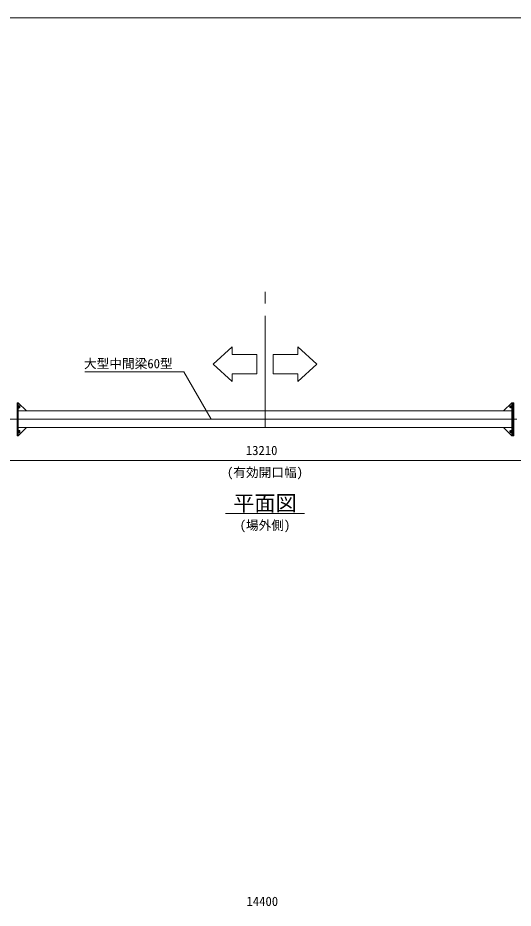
# Model space of a CAD drawing. Units: millimetres, scale not verified. Extents: x -13484 to 18716, y -23100 to 23100.
# Drawn here: x -5758 to 242, y -11680 to -900 of the extents above; entities that cross this region are included whole.
import ezdxf
from ezdxf.enums import TextEntityAlignment as Align

# ---------------------------------------------------------------- set-up
doc = ezdxf.new("R2010")
doc.units = ezdxf.units.MM
doc.header["$LTSCALE"] = 150
doc.linetypes.add('CHAIN2', pattern=[12, 9, -1, 1, -1])
for name, color, linetype, lineweight in [('0-6_ﾎﾞﾙﾄ類', 2, 'Continuous', 18), ('0-A_図面枠', 7, 'Continuous', 18), ('0-B_寸法', 3, 'Continuous', 18), ('0-E_大型中間梁60', 7, 'Continuous', 18), ('1-0_大型連結用梁42', 7, 'Continuous', 18), ('1-6_通芯', 1, 'CHAIN2', 18), ('1-B_文字', 7, 'Continuous', 18)]:
    doc.layers.add(name, color=color, linetype=linetype, lineweight=lineweight)
doc.styles.add('ＭＳ ゴシック', font='')
doc.styles.get('ＭＳ ゴシック').set_extended_font_data('MS Gothic')

msp = doc.modelspace()

# ---------------------------------------------------------------- linework, layer by layer
at = {"layer": '0-6_ﾎﾞﾙﾄ類'}
for p, q in [((-5745.2, -5623.9), (-5745.2, -5596.1)), ((-5745.2, -5596.1), (-5736.5, -5596.1)), ((-5745.2, -5603.1), (-5736.5, -5603.1)), ((-5735.2, -5598.5), (-5736.5, -5596.1)), ((-5735.2, -5621.5), (-5735.2, -5598.5)), ((201.8, -5602), (199.8, -5604)), ((199.8, -5616), (199.8, -5604)), ((207.8, -5603.2), (200.6, -5603.2)), ((201.8, -5618), (201.8, -5602)), ((207.8, -5602), (201.8, -5602)), ((209.2, -5596.1), (207.8, -5598.5)), ((207.8, -5598.5), (207.8, -5621.5)), ((219.5, -5596.1), (209.2, -5596.1)), ((219.5, -5603.1), (209.2, -5603.1)), ((219.5, -5596.1), (220.8, -5598.5)), ((220.8, -5598.5), (220.8, -5621.5)), ((-5748.2, -5608.8), (-5752.2, -5609.9)), ((-5748.2, -5610.1), (-5752.2, -5611.2)), ((-5745.2, -5616.9), (-5736.5, -5616.9)), ((-5745.2, -5623.9), (-5736.5, -5623.9)), ((-5735.2, -5621.5), (-5736.5, -5623.9)), ((201.8, -5618), (199.8, -5616)), ((207.8, -5616.8), (200.6, -5616.8)), ((207.8, -5618), (201.8, -5618)), ((209.2, -5623.9), (207.8, -5621.5)), ((219.5, -5616.9), (209.2, -5616.9)), ((219.5, -5623.9), (209.2, -5623.9)), ((219.5, -5623.9), (220.8, -5621.5)), ((-5748.2, -5908.8), (-5752.2, -5909.9)), ((-5748.2, -5910.1), (-5752.2, -5911.2)), ((-5745.2, -5923.9), (-5745.2, -5896.1)), ((-5745.2, -5896.1), (-5736.5, -5896.1)), ((-5745.2, -5903.1), (-5736.5, -5903.1)), ((-5745.2, -5916.9), (-5736.5, -5916.9)), ((-5745.2, -5923.9), (-5736.5, -5923.9)), ((-5735.2, -5898.5), (-5736.5, -5896.1)), ((-5735.2, -5921.5), (-5736.5, -5923.9)), ((-5735.2, -5921.5), (-5735.2, -5898.5)), ((201.8, -5902), (199.8, -5904)), ((199.8, -5916), (199.8, -5904)), ((201.8, -5918), (199.8, -5916)), ((207.8, -5903.2), (200.6, -5903.2)), ((207.8, -5916.8), (200.6, -5916.8)), ((201.8, -5918), (201.8, -5902)), ((207.8, -5902), (201.8, -5902)), ((207.8, -5918), (201.8, -5918)), ((209.2, -5896.1), (207.8, -5898.5)), ((207.8, -5898.5), (207.8, -5921.5)), ((209.2, -5923.9), (207.8, -5921.5)), ((219.5, -5896.1), (209.2, -5896.1)), ((219.5, -5903.1), (209.2, -5903.1)), ((219.5, -5916.9), (209.2, -5916.9)), ((219.5, -5923.9), (209.2, -5923.9)), ((219.5, -5896.1), (220.8, -5898.5)), ((219.5, -5923.9), (220.8, -5921.5)), ((220.8, -5898.5), (220.8, -5921.5))]:
    msp.add_line(p, q, dxfattribs=at)
for points in [[(-5748.2, -5596), (-5748.2, -5624), (-5752.2, -5624), (-5752.2, -5596)], [(-5745.2, -5624), (-5748.2, -5624), (-5748.2, -5596), (-5745.2, -5596)], [(220.8, -5596), (223.8, -5596), (223.8, -5624), (220.8, -5624)], [(-5748.2, -5896), (-5748.2, -5924), (-5752.2, -5924), (-5752.2, -5896)], [(-5745.2, -5924), (-5748.2, -5924), (-5748.2, -5896), (-5745.2, -5896)], [(220.8, -5896), (223.8, -5896), (223.8, -5924), (220.8, -5924)]]:
    msp.add_lwpolyline(points, close=True, dxfattribs=at)
for centre, radius, start, end in [((-5741.6, -5599.6), 6.13, 325.616, 34.384), ((-5758.4, -5610), 22.9, 342.412, 17.588), ((214.3, -5599.6), 6.13, 145.616, 214.384), ((231.1, -5610), 22.9, 162.412, 197.588), ((214.4, -5599.6), 6.13, 325.616, 34.384), ((197.6, -5610), 22.9, 342.412, 17.588), ((-5741.6, -5620.4), 6.13, 325.616, 34.384), ((214.3, -5620.4), 6.13, 145.616, 214.384), ((214.4, -5620.4), 6.13, 325.616, 34.384), ((-5741.6, -5899.6), 6.13, 325.616, 34.384), ((-5758.4, -5910), 22.9, 342.412, 17.588), ((-5741.6, -5920.4), 6.13, 325.616, 34.384), ((214.3, -5899.6), 6.13, 145.616, 214.384), ((231.1, -5910), 22.9, 162.412, 197.588), ((214.3, -5920.4), 6.13, 145.616, 214.384), ((214.4, -5899.6), 6.13, 325.616, 34.384), ((197.6, -5910), 22.9, 342.412, 17.588), ((214.4, -5920.4), 6.13, 325.616, 34.384)]:
    msp.add_arc(centre, radius, start, end, dxfattribs=at)
at = {"layer": '0-A_図面枠'}
msp.add_lwpolyline([(-13484.2, -900), (18715.8, -900), (18715.8, -23100), (-13484.2, -23100)], close=True, dxfattribs=at)
at = {"layer": '0-B_寸法'}
msp.add_line((3744.8, -6260), (-9289.2, -6260), dxfattribs=at)
at = {"layer": '0-E_大型中間梁60'}
for points in [[(-5764.2, -5960), (-5752.2, -5960), (-5752.2, -5560), (-5764.2, -5560)], [(-5752.2, -5560), (-5752.2, -5660), (-5652.2, -5660)], [(223.8, -5560), (223.8, -5660), (123.8, -5660)], [(235.8, -5960), (223.8, -5960), (223.8, -5560), (235.8, -5560)], [(-5752.2, -5760), (223.8, -5760), (223.8, -5660), (-5752.2, -5660)], [(-5752.2, -5760), (223.8, -5760), (223.8, -5860), (-5752.2, -5860)], [(-5752.2, -5960), (-5752.2, -5860), (-5652.2, -5860)], [(223.8, -5960), (223.8, -5860), (123.8, -5860)]]:
    msp.add_lwpolyline(points, close=True, dxfattribs=at)
at = {"layer": '1-0_大型連結用梁42'}
msp.add_lwpolyline([(235.8, -5960), (247.8, -5960), (247.8, -5560), (235.8, -5560)], close=True, dxfattribs=at)
at = {"layer": '1-6_通芯'}
for p, q in [((-2764.2, -5860), (-2764.2, -4215.9)), ((-10064.2, -5760), (5817.4, -5760))]:
    msp.add_line(p, q, dxfattribs=at)
at = {"layer": '1-B_文字'}
for p, q in [((-4946.4, -5185.1), (-3746.8, -5185.1)), ((-3746.3, -5185.1), (-3746.8, -5185.1)), ((-3414.3, -5760), (-3746.3, -5185.1)), ((-3244.2, -6900), (-2284.2, -6900))]:
    msp.add_line(p, q, dxfattribs=at)
for points in [[(-3393.2, -5093.7), (-3162.2, -4884.4), (-3162.2, -4977.1), (-2863.5, -4977.1), (-2863.5, -5210.7), (-3162.2, -5210.7), (-3162.2, -5303.3)], [(-2135.1, -5093.7), (-2366.2, -4884.4), (-2366.2, -4977.1), (-2664.8, -4977.1), (-2664.8, -5210.7), (-2366.2, -5210.7), (-2366.2, -5303.3)]]:
    msp.add_lwpolyline(points, close=True, dxfattribs=at)

# ---------------------------------------------------------------- texts
at = {"layer": '0-B_寸法', "style": 'ＭＳ ゴシック'}
for s, p in [('13210', (-2996.5, -6227.4)), ('(有効開口幅)', (-3225, -6493)), ('14400', (-2988.5, -11686.6))]:
    msp.add_text(s, height=112.6, dxfattribs=at).set_placement(p, align=Align.BOTTOM_LEFT)
at = {"layer": '1-B_文字', "style": 'ＭＳ ゴシック'}
for s, height, p in [('大型中間梁60型', 112.6, (-4957.3, -5176.4)), ('平面図', 187.7, (-3148.2, -6925.6)), ('(場外側)', 112.6, (-3071.4, -7133))]:
    msp.add_text(s, height=height, dxfattribs=at).set_placement(p, align=Align.BOTTOM_LEFT)

doc.saveas('drawing.dxf')
